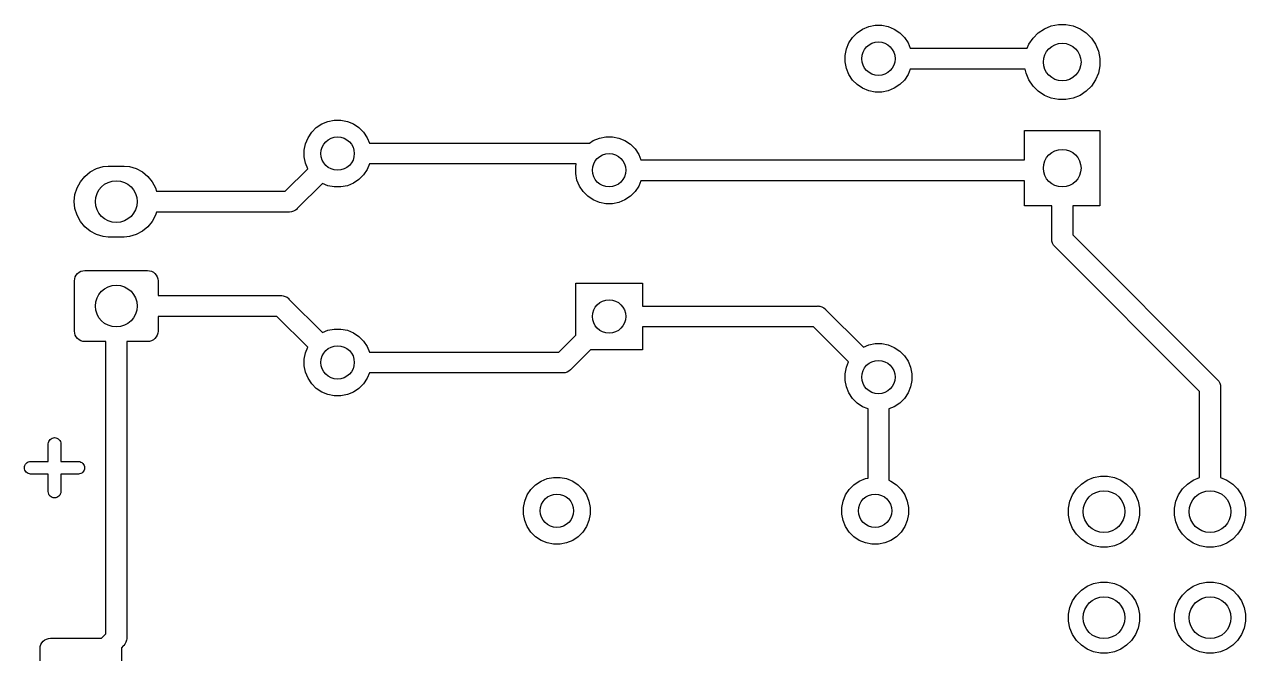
# Model space of a CAD drawing. Extents: x 142.2 to 173.9, y -99.2 to -63.4.
# Drawn here: x 143.55 to 172.79, y -78.47 to -63.41 of the extents above; entities that cross this region are included whole.
import ezdxf

# ---------------------------------------------------------------- set-up
doc = ezdxf.new("R2010")
doc.units = 0
doc.layers.add('BLACK', color=7, linetype='CONTINUOUS')

msp = doc.modelspace()

# ---------------------------------------------------------------- linework, layer by layer
at = {"layer": 'BLACK', "linetype": 'CONTINUOUS'}
for p, q in [((163.767, -63.4607), (163.921, -63.43)), ((163.921, -63.43), (164.079, -63.43)), ((164.079, -63.43), (164.233, -63.4607)), ((167.974, -63.5124), (168.137, -63.4446)), ((168.137, -63.4446), (168.311, -63.41)), ((168.311, -63.41), (168.489, -63.41)), ((168.489, -63.41), (168.663, -63.4446)), ((168.663, -63.4446), (168.826, -63.5124)), ((163.291, -63.8511), (163.379, -63.72)), ((163.379, -63.72), (163.49, -63.6086)), ((163.49, -63.6086), (163.621, -63.521)), ((163.621, -63.521), (163.767, -63.4607)), ((164.233, -63.4607), (164.379, -63.521)), ((164.379, -63.521), (164.51, -63.6086)), ((164.51, -63.6086), (164.621, -63.72)), ((164.621, -63.72), (164.709, -63.8511)), ((167.602, -63.8837), (167.701, -63.7363)), ((167.701, -63.7363), (167.826, -63.6109)), ((167.826, -63.6109), (167.974, -63.5124)), ((168.826, -63.5124), (168.974, -63.6109)), ((168.974, -63.6109), (169.099, -63.7363)), ((169.099, -63.7363), (169.198, -63.8837)), ((163.2, -64.1512), (163.231, -63.9966)), ((163.231, -63.9966), (163.291, -63.8511)), ((164.709, -63.8511), (164.762, -63.98)), ((164.762, -63.98), (167.563, -63.98)), ((167.563, -63.98), (167.602, -63.8837)), ((169.198, -63.8837), (169.265, -64.0475)), ((163.2, -64.3088), (163.2, -64.1512)), ((163.231, -64.4634), (163.2, -64.3088)), ((169.265, -64.0475), (169.3, -64.2214)), ((169.3, -64.2214), (169.3, -64.3986)), ((163.291, -64.6089), (163.231, -64.4634)), ((163.379, -64.74), (163.291, -64.6089)), ((164.709, -64.6089), (164.621, -64.74)), ((164.762, -64.48), (164.709, -64.6089)), ((167.516, -64.48), (164.762, -64.48)), ((167.535, -64.5725), (167.516, -64.48)), ((167.602, -64.7363), (167.535, -64.5725)), ((169.265, -64.5725), (169.198, -64.7363)), ((169.3, -64.3986), (169.265, -64.5725)), ((163.49, -64.8514), (163.379, -64.74)), ((163.621, -64.939), (163.49, -64.8514)), ((164.51, -64.8514), (164.379, -64.939)), ((164.621, -64.74), (164.51, -64.8514)), ((167.701, -64.8837), (167.602, -64.7363)), ((167.826, -65.0091), (167.701, -64.8837)), ((169.099, -64.8837), (168.974, -65.0091)), ((169.198, -64.7363), (169.099, -64.8837)), ((163.767, -64.9993), (163.621, -64.939)), ((163.921, -65.03), (163.767, -64.9993)), ((164.079, -65.03), (163.921, -65.03)), ((164.233, -64.9993), (164.079, -65.03)), ((164.379, -64.939), (164.233, -64.9993)), ((167.974, -65.1076), (167.826, -65.0091)), ((168.137, -65.1754), (167.974, -65.1076)), ((168.311, -65.21), (168.137, -65.1754)), ((168.663, -65.1754), (168.489, -65.21)), ((168.826, -65.1076), (168.663, -65.1754)), ((168.974, -65.0091), (168.826, -65.1076)), ((168.489, -65.21), (168.311, -65.21)), ((150.671, -65.791), (150.817, -65.7307)), ((150.817, -65.7307), (150.971, -65.7)), ((150.971, -65.7), (151.129, -65.7)), ((151.129, -65.7), (151.283, -65.7307)), ((151.283, -65.7307), (151.429, -65.791)), ((150.341, -66.1211), (150.429, -65.99)), ((150.429, -65.99), (150.54, -65.8786)), ((150.54, -65.8786), (150.671, -65.791)), ((151.429, -65.791), (151.56, -65.8786)), ((151.56, -65.8786), (151.671, -65.99)), ((151.671, -65.99), (151.759, -66.1211)), ((167.5, -66.65), (167.5, -65.95)), ((167.5, -65.95), (169.3, -65.95)), ((169.3, -65.95), (169.3, -67.75)), ((150.25, -66.4212), (150.281, -66.2666)), ((150.281, -66.2666), (150.341, -66.1211)), ((151.759, -66.1211), (151.812, -66.25)), ((151.812, -66.25), (157.083, -66.25)), ((157.083, -66.25), (157.171, -66.191)), ((157.171, -66.191), (157.317, -66.1307)), ((157.317, -66.1307), (157.471, -66.1)), ((157.471, -66.1), (157.629, -66.1)), ((157.629, -66.1), (157.783, -66.1307)), ((157.783, -66.1307), (157.929, -66.191)), ((157.929, -66.191), (158.06, -66.2786)), ((158.06, -66.2786), (158.171, -66.39)), ((150.25, -66.5788), (150.25, -66.4212)), ((150.281, -66.7334), (150.25, -66.5788)), ((158.171, -66.39), (158.259, -66.5211)), ((158.259, -66.5211), (158.312, -66.65)), ((158.312, -66.65), (167.5, -66.65)), ((144.996, -67.0461), (145.125, -66.9398)), ((145.125, -66.9398), (145.273, -66.8609)), ((145.273, -66.8609), (145.433, -66.8123)), ((145.433, -66.8123), (145.558, -66.8)), ((145.558, -66.8), (145.942, -66.8)), ((145.942, -66.8), (146.067, -66.8123)), ((146.067, -66.8123), (146.227, -66.8609)), ((146.227, -66.8609), (146.375, -66.9398)), ((146.375, -66.9398), (146.504, -67.0461)), ((149.796, -67.4), (150.334, -66.8623)), ((150.334, -66.8623), (150.281, -66.7334)), ((151.759, -66.8789), (151.671, -67.01)), ((151.812, -66.75), (151.759, -66.8789)), ((156.764, -66.75), (151.812, -66.75)), ((156.75, -66.8212), (156.764, -66.75)), ((156.75, -66.9788), (156.75, -66.8212)), ((144.811, -67.3231), (144.89, -67.1755)), ((144.89, -67.1755), (144.996, -67.0461)), ((146.504, -67.0461), (146.61, -67.1755)), ((146.61, -67.1755), (146.689, -67.3231)), ((150.688, -67.2158), (150.085, -67.8181)), ((150.817, -67.2693), (150.688, -67.2158)), ((151.429, -67.209), (151.283, -67.2693)), ((151.56, -67.1214), (151.429, -67.209)), ((151.671, -67.01), (151.56, -67.1214)), ((156.781, -67.1334), (156.75, -66.9788)), ((156.841, -67.2789), (156.781, -67.1334)), ((158.312, -67.15), (158.259, -67.2789)), ((167.5, -67.15), (158.312, -67.15)), ((167.5, -67.75), (167.5, -67.15)), ((144.746, -67.65), (144.762, -67.4834)), ((144.762, -67.4834), (144.811, -67.3231)), ((146.689, -67.3231), (146.712, -67.4)), ((146.712, -67.4), (149.796, -67.4)), ((150.971, -67.3), (150.817, -67.2693)), ((151.129, -67.3), (150.971, -67.3)), ((151.283, -67.2693), (151.129, -67.3)), ((156.929, -67.41), (156.841, -67.2789)), ((157.04, -67.5214), (156.929, -67.41)), ((157.171, -67.609), (157.04, -67.5214)), ((158.06, -67.5214), (157.929, -67.609)), ((158.171, -67.41), (158.06, -67.5214)), ((158.259, -67.2789), (158.171, -67.41)), ((144.762, -67.8166), (144.746, -67.65)), ((144.811, -67.9769), (144.762, -67.8166)), ((150.078, -67.8276), (150.04, -67.8589)), ((150.085, -67.8181), (150.078, -67.8276)), ((157.317, -67.6693), (157.171, -67.609)), ((157.471, -67.7), (157.317, -67.6693)), ((157.629, -67.7), (157.471, -67.7)), ((157.783, -67.6693), (157.629, -67.7)), ((157.929, -67.609), (157.783, -67.6693)), ((168.15, -67.75), (167.5, -67.75)), ((168.15, -68.5377), (168.15, -67.75)), ((169.3, -67.75), (168.65, -67.75)), ((168.65, -67.75), (168.65, -68.4464)), ((144.89, -68.1245), (144.811, -67.9769)), ((144.996, -68.2539), (144.89, -68.1245)), ((146.61, -68.1245), (146.504, -68.2539)), ((146.689, -67.9769), (146.61, -68.1245)), ((146.712, -67.9), (146.689, -67.9769)), ((149.888, -67.9), (146.712, -67.9)), ((149.9, -67.9012), (149.888, -67.9)), ((149.949, -67.8964), (149.9, -67.9012)), ((149.996, -67.8821), (149.949, -67.8964)), ((150.04, -67.8589), (149.996, -67.8821)), ((145.125, -68.3602), (144.996, -68.2539)), ((145.273, -68.4391), (145.125, -68.3602)), ((146.375, -68.3602), (146.227, -68.4391)), ((146.504, -68.2539), (146.375, -68.3602)), ((145.433, -68.4877), (145.273, -68.4391)), ((145.558, -68.5), (145.433, -68.4877)), ((145.942, -68.5), (145.558, -68.5)), ((146.067, -68.4877), (145.942, -68.5)), ((146.227, -68.4391), (146.067, -68.4877)), ((168.149, -68.55), (168.15, -68.5377)), ((168.154, -68.599), (168.149, -68.55)), ((168.168, -68.6461), (168.154, -68.599)), ((168.191, -68.6896), (168.168, -68.6461)), ((168.168, -68.6461), (168.168, -68.6461)), ((168.222, -68.7276), (168.191, -68.6896)), ((168.65, -68.4464), (172.108, -71.9045)), ((168.232, -68.7355), (168.222, -68.7276)), ((171.69, -72.1936), (168.232, -68.7355)), ((144.75, -69.55), (144.755, -69.5012)), ((144.75, -70.75), (144.75, -69.55)), ((144.755, -69.5012), (144.769, -69.4543)), ((144.769, -69.4543), (144.792, -69.4111)), ((144.792, -69.4111), (144.823, -69.3732)), ((144.823, -69.3732), (144.861, -69.3421)), ((144.861, -69.3421), (144.904, -69.319)), ((144.904, -69.319), (144.951, -69.3048)), ((144.951, -69.3048), (145, -69.3)), ((145, -69.3), (146.5, -69.3)), ((146.5, -69.3), (146.549, -69.3048)), ((146.549, -69.3048), (146.596, -69.319)), ((146.596, -69.319), (146.639, -69.3421)), ((146.639, -69.3421), (146.677, -69.3732)), ((146.677, -69.3732), (146.708, -69.4111)), ((146.708, -69.4111), (146.731, -69.4543)), ((146.731, -69.4543), (146.745, -69.5012)), ((146.745, -69.5012), (146.75, -69.55)), ((146.75, -69.55), (146.75, -69.9)), ((156.75, -70.8464), (156.75, -69.6)), ((156.75, -69.6), (158.35, -69.6)), ((158.35, -69.6), (158.35, -70.15)), ((146.75, -69.9), (149.688, -69.9)), ((149.688, -69.9), (149.7, -69.8988)), ((149.7, -69.8988), (149.712, -69.9)), ((149.712, -69.9), (149.749, -69.9036)), ((149.749, -69.9036), (149.796, -69.9179)), ((149.796, -69.9179), (149.84, -69.9411)), ((149.84, -69.9411), (149.878, -69.9724)), ((149.878, -69.9724), (149.885, -69.9819)), ((149.885, -69.9819), (150.688, -70.7842)), ((158.35, -70.15), (162.538, -70.15)), ((162.538, -70.15), (162.55, -70.1488)), ((162.55, -70.1488), (162.562, -70.15)), ((162.562, -70.15), (162.599, -70.1536)), ((162.599, -70.1536), (162.646, -70.1679)), ((162.646, -70.1679), (162.69, -70.1911)), ((149.596, -70.4), (146.75, -70.4)), ((146.75, -70.4), (146.75, -70.75)), ((150.334, -71.1377), (149.596, -70.4)), ((162.69, -70.1911), (162.728, -70.2224)), ((162.728, -70.2224), (162.735, -70.2319)), ((162.735, -70.2319), (163.638, -71.1342)), ((144.755, -70.7988), (144.75, -70.75)), ((146.75, -70.75), (146.745, -70.7988)), ((150.688, -70.7842), (150.817, -70.7307)), ((150.817, -70.7307), (150.971, -70.7)), ((150.971, -70.7), (151.129, -70.7)), ((151.129, -70.7), (151.283, -70.7307)), ((151.283, -70.7307), (151.429, -70.791)), ((162.446, -70.65), (158.35, -70.65)), ((158.35, -70.65), (158.35, -71.2)), ((163.284, -71.4877), (162.446, -70.65)), ((144.769, -70.8457), (144.755, -70.7988)), ((144.792, -70.8889), (144.769, -70.8457)), ((144.823, -70.9268), (144.792, -70.8889)), ((144.861, -70.9579), (144.823, -70.9268)), ((144.904, -70.981), (144.861, -70.9579)), ((144.951, -70.9952), (144.904, -70.981)), ((145, -71), (144.951, -70.9952)), ((145.5, -71), (145, -71)), ((145.5, -77.9964), (145.5, -71)), ((146.5, -71), (146, -71)), ((146, -71), (146, -78.0877)), ((146.549, -70.9952), (146.5, -71)), ((146.596, -70.981), (146.549, -70.9952)), ((146.639, -70.9579), (146.596, -70.981)), ((146.677, -70.9268), (146.639, -70.9579)), ((146.708, -70.8889), (146.677, -70.9268)), ((146.731, -70.8457), (146.708, -70.8889)), ((146.745, -70.7988), (146.731, -70.8457)), ((151.429, -70.791), (151.56, -70.8786)), ((151.56, -70.8786), (151.671, -70.99)), ((151.671, -70.99), (151.759, -71.1211)), ((156.346, -71.25), (156.75, -70.8464)), ((163.767, -71.0807), (163.921, -71.05)), ((163.921, -71.05), (164.079, -71.05)), ((164.079, -71.05), (164.233, -71.0807)), ((150.25, -71.4212), (150.281, -71.2666)), ((150.281, -71.2666), (150.334, -71.1377)), ((151.759, -71.1211), (151.812, -71.25)), ((151.812, -71.25), (156.346, -71.25)), ((157.104, -71.2), (156.635, -71.6681)), ((158.35, -71.2), (157.104, -71.2)), ((163.638, -71.1342), (163.767, -71.0807)), ((164.233, -71.0807), (164.379, -71.141)), ((164.379, -71.141), (164.51, -71.2286)), ((164.51, -71.2286), (164.621, -71.34)), ((164.621, -71.34), (164.709, -71.4711)), ((150.25, -71.5788), (150.25, -71.4212)), ((150.281, -71.7334), (150.25, -71.5788)), ((163.2, -71.7712), (163.231, -71.6166)), ((163.231, -71.6166), (163.284, -71.4877)), ((164.709, -71.4711), (164.769, -71.6166)), ((164.769, -71.6166), (164.8, -71.7712)), ((150.341, -71.8789), (150.281, -71.7334)), ((150.429, -72.01), (150.341, -71.8789)), ((151.759, -71.8789), (151.671, -72.01)), ((151.812, -71.75), (151.759, -71.8789)), ((156.438, -71.75), (151.812, -71.75)), ((156.45, -71.7512), (156.438, -71.75)), ((156.499, -71.7464), (156.45, -71.7512)), ((156.546, -71.7321), (156.499, -71.7464)), ((156.499, -71.7464), (156.499, -71.7464)), ((156.59, -71.7089), (156.546, -71.7321)), ((156.628, -71.6776), (156.59, -71.7089)), ((156.635, -71.6681), (156.628, -71.6776)), ((163.2, -71.9288), (163.2, -71.7712)), ((164.8, -71.7712), (164.8, -71.9288)), ((172.108, -71.9045), (172.118, -71.9124)), ((172.118, -71.9124), (172.149, -71.9504)), ((150.54, -72.1214), (150.429, -72.01)), ((150.671, -72.209), (150.54, -72.1214)), ((150.817, -72.2693), (150.671, -72.209)), ((151.429, -72.209), (151.283, -72.2693)), ((151.56, -72.1214), (151.429, -72.209)), ((151.671, -72.01), (151.56, -72.1214)), ((163.231, -72.0834), (163.2, -71.9288)), ((163.291, -72.2289), (163.231, -72.0834)), ((164.769, -72.0834), (164.709, -72.2289)), ((164.8, -71.9288), (164.769, -72.0834)), ((171.69, -74.2535), (171.69, -72.1936)), ((172.149, -71.9504), (172.172, -71.9939)), ((172.172, -71.9939), (172.186, -72.041)), ((172.186, -72.041), (172.191, -72.09)), ((172.191, -72.09), (172.19, -72.1023)), ((172.19, -72.1023), (172.19, -74.2535)), ((150.971, -72.3), (150.817, -72.2693)), ((151.129, -72.3), (150.971, -72.3)), ((151.283, -72.2693), (151.129, -72.3)), ((163.379, -72.36), (163.291, -72.2289)), ((163.49, -72.4714), (163.379, -72.36)), ((163.621, -72.559), (163.49, -72.4714)), ((164.51, -72.4714), (164.379, -72.559)), ((164.621, -72.36), (164.51, -72.4714)), ((164.709, -72.2289), (164.621, -72.36)), ((163.75, -72.6124), (163.621, -72.559)), ((163.75, -74.2681), (163.75, -72.6124)), ((164.379, -72.559), (164.25, -72.6124)), ((164.25, -72.6124), (164.25, -74.3208)), ((144.134, -73.3906), (144.148, -73.365)), ((144.148, -73.365), (144.167, -73.3425)), ((144.167, -73.3425), (144.19, -73.3242)), ((144.19, -73.3242), (144.216, -73.3106)), ((144.216, -73.3106), (144.244, -73.3024)), ((144.244, -73.3024), (144.273, -73.2997)), ((144.273, -73.2997), (144.302, -73.3028)), ((144.302, -73.3028), (144.33, -73.3114)), ((144.33, -73.3114), (144.356, -73.3254)), ((144.356, -73.3254), (144.378, -73.344)), ((144.378, -73.344), (144.397, -73.3667)), ((144.397, -73.3667), (144.411, -73.3926)), ((144.122, -73.4476), (144.125, -73.4185)), ((144.122, -73.4497), (144.122, -73.4476)), ((144.122, -73.8711), (144.122, -73.4497)), ((144.125, -73.4185), (144.134, -73.3906)), ((144.411, -73.3926), (144.419, -73.4206)), ((144.419, -73.4206), (144.422, -73.4497)), ((144.422, -73.4497), (144.422, -73.8711)), ((143.554, -73.991), (143.562, -73.963)), ((143.562, -73.963), (143.576, -73.9373)), ((143.576, -73.9373), (143.595, -73.9147)), ((143.595, -73.9147), (143.618, -73.8962)), ((143.618, -73.8962), (143.643, -73.8825)), ((143.643, -73.8825), (143.671, -73.874)), ((143.671, -73.874), (143.701, -73.8711)), ((143.701, -73.8711), (144.122, -73.8711)), ((144.422, -73.8711), (144.843, -73.8711)), ((144.843, -73.8711), (144.846, -73.8712)), ((144.846, -73.8712), (144.875, -73.8744)), ((144.875, -73.8744), (144.903, -73.8833)), ((144.903, -73.8833), (144.928, -73.8974)), ((144.928, -73.8974), (144.951, -73.9162)), ((144.951, -73.9162), (144.969, -73.939)), ((144.969, -73.939), (144.983, -73.965)), ((144.983, -73.965), (144.991, -73.993)), ((143.551, -74.0201), (143.554, -73.991)), ((143.553, -74.0492), (143.551, -74.0201)), ((143.561, -74.0773), (143.553, -74.0492)), ((143.575, -74.1033), (143.561, -74.0773)), ((143.593, -74.1261), (143.575, -74.1033)), ((143.616, -74.1449), (143.593, -74.1261)), ((143.641, -74.159), (143.616, -74.1449)), ((143.669, -74.1679), (143.641, -74.159)), ((143.698, -74.1711), (143.669, -74.1679)), ((143.701, -74.1711), (143.698, -74.1711)), ((144.122, -74.1711), (143.701, -74.1711)), ((144.122, -74.5926), (144.122, -74.1711)), ((144.843, -74.1711), (144.422, -74.1711)), ((144.422, -74.1711), (144.422, -74.5926)), ((144.873, -74.1683), (144.843, -74.1711)), ((144.901, -74.1598), (144.873, -74.1683)), ((144.926, -74.1461), (144.901, -74.1598)), ((144.949, -74.1276), (144.926, -74.1461)), ((144.968, -74.105), (144.949, -74.1276)), ((144.982, -74.0793), (144.968, -74.105)), ((144.99, -74.0513), (144.982, -74.0793)), ((144.993, -74.0222), (144.99, -74.0513)), ((144.991, -73.993), (144.993, -74.0222)), ((156.067, -74.2807), (156.221, -74.25)), ((156.221, -74.25), (156.379, -74.25)), ((156.379, -74.25), (156.533, -74.2807)), ((168.997, -74.3167), (169.152, -74.2527)), ((169.152, -74.2527), (169.316, -74.22)), ((169.316, -74.22), (169.484, -74.22)), ((169.484, -74.22), (169.648, -74.2527)), ((169.648, -74.2527), (169.803, -74.3167)), ((171.537, -74.3167), (171.69, -74.2535)), ((172.19, -74.2535), (172.343, -74.3167)), ((155.591, -74.6711), (155.679, -74.54)), ((155.679, -74.54), (155.79, -74.4286)), ((155.79, -74.4286), (155.921, -74.341)), ((155.921, -74.341), (156.067, -74.2807)), ((156.533, -74.2807), (156.679, -74.341)), ((156.679, -74.341), (156.81, -74.4286)), ((156.81, -74.4286), (156.921, -74.54)), ((156.921, -74.54), (157.009, -74.6711)), ((163.211, -74.6711), (163.299, -74.54)), ((163.299, -74.54), (163.41, -74.4286)), ((163.41, -74.4286), (163.541, -74.341)), ((163.541, -74.341), (163.687, -74.2807)), ((163.687, -74.2807), (163.75, -74.2681)), ((164.25, -74.3208), (164.299, -74.341)), ((164.299, -74.341), (164.43, -74.4286)), ((164.43, -74.4286), (164.541, -74.54)), ((164.541, -74.54), (164.629, -74.6711)), ((168.647, -74.6674), (168.74, -74.5282)), ((168.74, -74.5282), (168.858, -74.4098)), ((168.858, -74.4098), (168.997, -74.3167)), ((169.803, -74.3167), (169.942, -74.4098)), ((169.942, -74.4098), (170.06, -74.5282)), ((170.06, -74.5282), (170.153, -74.6674)), ((171.187, -74.6674), (171.28, -74.5282)), ((171.28, -74.5282), (171.398, -74.4098)), ((171.398, -74.4098), (171.537, -74.3167)), ((172.343, -74.3167), (172.482, -74.4098)), ((172.482, -74.4098), (172.6, -74.5282)), ((172.6, -74.5282), (172.693, -74.6674)), ((144.125, -74.6217), (144.122, -74.5926)), ((144.133, -74.6497), (144.125, -74.6217)), ((144.147, -74.6756), (144.133, -74.6497)), ((144.166, -74.6983), (144.147, -74.6756)), ((144.188, -74.7169), (144.166, -74.6983)), ((144.214, -74.7308), (144.188, -74.7169)), ((144.242, -74.7395), (144.214, -74.7308)), ((144.271, -74.7426), (144.242, -74.7395)), ((144.3, -74.7399), (144.271, -74.7426)), ((144.328, -74.7316), (144.3, -74.7399)), ((144.354, -74.7181), (144.328, -74.7316)), ((144.377, -74.6997), (144.354, -74.7181)), ((144.396, -74.6773), (144.377, -74.6997)), ((144.41, -74.6517), (144.396, -74.6773)), ((144.419, -74.6238), (144.41, -74.6517)), ((144.422, -74.5947), (144.419, -74.6238)), ((144.422, -74.5926), (144.422, -74.5947)), ((155.5, -74.9712), (155.531, -74.8166)), ((155.531, -74.8166), (155.591, -74.6711)), ((157.009, -74.6711), (157.069, -74.8166)), ((157.069, -74.8166), (157.1, -74.9712)), ((163.12, -74.9712), (163.151, -74.8166)), ((163.151, -74.8166), (163.211, -74.6711)), ((164.629, -74.6711), (164.689, -74.8166)), ((164.689, -74.8166), (164.72, -74.9712)), ((168.55, -74.9863), (168.583, -74.8221)), ((168.583, -74.8221), (168.647, -74.6674)), ((170.153, -74.6674), (170.217, -74.8221)), ((170.217, -74.8221), (170.25, -74.9863)), ((171.09, -74.9863), (171.123, -74.8221)), ((171.123, -74.8221), (171.187, -74.6674)), ((172.693, -74.6674), (172.757, -74.8221)), ((172.757, -74.8221), (172.79, -74.9863)), ((155.5, -75.1288), (155.5, -74.9712)), ((155.531, -75.2834), (155.5, -75.1288)), ((157.1, -75.1288), (157.069, -75.2834)), ((157.1, -74.9712), (157.1, -75.1288)), ((163.12, -75.1288), (163.12, -74.9712)), ((163.151, -75.2834), (163.12, -75.1288)), ((164.72, -75.1288), (164.689, -75.2834)), ((164.72, -74.9712), (164.72, -75.1288)), ((168.55, -75.1537), (168.55, -74.9863)), ((170.25, -74.9863), (170.25, -75.1537)), ((171.09, -75.1537), (171.09, -74.9863)), ((172.79, -74.9863), (172.79, -75.1537)), ((155.591, -75.4289), (155.531, -75.2834)), ((155.679, -75.56), (155.591, -75.4289)), ((157.009, -75.4289), (156.921, -75.56)), ((157.069, -75.2834), (157.009, -75.4289)), ((163.211, -75.4289), (163.151, -75.2834)), ((163.299, -75.56), (163.211, -75.4289)), ((164.629, -75.4289), (164.541, -75.56)), ((164.689, -75.2834), (164.629, -75.4289)), ((168.583, -75.3179), (168.55, -75.1537)), ((168.647, -75.4726), (168.583, -75.3179)), ((170.217, -75.3179), (170.153, -75.4726)), ((170.25, -75.1537), (170.217, -75.3179)), ((171.123, -75.3179), (171.09, -75.1537)), ((171.187, -75.4726), (171.123, -75.3179)), ((172.757, -75.3179), (172.693, -75.4726)), ((172.79, -75.1537), (172.757, -75.3179)), ((155.79, -75.6714), (155.679, -75.56)), ((155.921, -75.759), (155.79, -75.6714)), ((156.81, -75.6714), (156.679, -75.759)), ((156.921, -75.56), (156.81, -75.6714)), ((163.41, -75.6714), (163.299, -75.56)), ((163.541, -75.759), (163.41, -75.6714)), ((164.43, -75.6714), (164.299, -75.759)), ((164.541, -75.56), (164.43, -75.6714)), ((168.74, -75.6118), (168.647, -75.4726)), ((168.858, -75.7302), (168.74, -75.6118)), ((170.06, -75.6118), (169.942, -75.7302)), ((170.153, -75.4726), (170.06, -75.6118)), ((171.28, -75.6118), (171.187, -75.4726)), ((171.398, -75.7302), (171.28, -75.6118)), ((172.6, -75.6118), (172.482, -75.7302)), ((172.693, -75.4726), (172.6, -75.6118)), ((156.067, -75.8193), (155.921, -75.759)), ((156.221, -75.85), (156.067, -75.8193)), ((156.379, -75.85), (156.221, -75.85)), ((156.533, -75.8193), (156.379, -75.85)), ((156.679, -75.759), (156.533, -75.8193)), ((163.687, -75.8193), (163.541, -75.759)), ((163.841, -75.85), (163.687, -75.8193)), ((163.999, -75.85), (163.841, -75.85)), ((164.153, -75.8193), (163.999, -75.85)), ((164.299, -75.759), (164.153, -75.8193)), ((168.997, -75.8233), (168.858, -75.7302)), ((169.152, -75.8873), (168.997, -75.8233)), ((169.316, -75.92), (169.152, -75.8873)), ((169.484, -75.92), (169.316, -75.92)), ((169.648, -75.8873), (169.484, -75.92)), ((169.803, -75.8233), (169.648, -75.8873)), ((169.942, -75.7302), (169.803, -75.8233)), ((171.537, -75.8233), (171.398, -75.7302)), ((171.692, -75.8873), (171.537, -75.8233)), ((171.856, -75.92), (171.692, -75.8873)), ((172.024, -75.92), (171.856, -75.92)), ((172.188, -75.8873), (172.024, -75.92)), ((172.343, -75.8233), (172.188, -75.8873)), ((172.482, -75.7302), (172.343, -75.8233)), ((168.858, -76.9498), (168.997, -76.8567)), ((168.997, -76.8567), (169.152, -76.7927)), ((169.152, -76.7927), (169.316, -76.76)), ((169.316, -76.76), (169.484, -76.76)), ((169.484, -76.76), (169.648, -76.7927)), ((169.648, -76.7927), (169.803, -76.8567)), ((169.803, -76.8567), (169.942, -76.9498)), ((171.398, -76.9498), (171.537, -76.8567)), ((171.537, -76.8567), (171.692, -76.7927)), ((171.692, -76.7927), (171.856, -76.76)), ((171.856, -76.76), (172.024, -76.76)), ((172.024, -76.76), (172.188, -76.7927)), ((172.188, -76.7927), (172.343, -76.8567)), ((172.343, -76.8567), (172.482, -76.9498)), ((168.647, -77.2074), (168.74, -77.0682)), ((168.74, -77.0682), (168.858, -76.9498)), ((169.942, -76.9498), (170.06, -77.0682)), ((170.06, -77.0682), (170.153, -77.2074)), ((171.187, -77.2074), (171.28, -77.0682)), ((171.28, -77.0682), (171.398, -76.9498)), ((172.482, -76.9498), (172.6, -77.0682)), ((172.6, -77.0682), (172.693, -77.2074)), ((168.55, -77.5263), (168.583, -77.3621)), ((168.583, -77.3621), (168.647, -77.2074)), ((170.153, -77.2074), (170.217, -77.3621)), ((170.217, -77.3621), (170.25, -77.5263)), ((171.09, -77.5263), (171.123, -77.3621)), ((171.123, -77.3621), (171.187, -77.2074)), ((172.693, -77.2074), (172.757, -77.3621)), ((172.757, -77.3621), (172.79, -77.5263)), ((168.55, -77.6937), (168.55, -77.5263)), ((168.583, -77.8579), (168.55, -77.6937)), ((170.25, -77.6937), (170.217, -77.8579)), ((170.25, -77.5263), (170.25, -77.6937)), ((171.09, -77.6937), (171.09, -77.5263)), ((171.123, -77.8579), (171.09, -77.6937)), ((172.79, -77.6937), (172.757, -77.8579)), ((172.79, -77.5263), (172.79, -77.6937)), ((145.396, -78.1), (145.5, -77.9964)), ((168.647, -78.0126), (168.583, -77.8579)), ((168.74, -78.1518), (168.647, -78.0126)), ((170.153, -78.0126), (170.06, -78.1518)), ((170.217, -77.8579), (170.153, -78.0126)), ((171.187, -78.0126), (171.123, -77.8579)), ((171.28, -78.1518), (171.187, -78.0126)), ((172.693, -78.0126), (172.6, -78.1518)), ((172.757, -77.8579), (172.693, -78.0126)), ((143.925, -78.35), (143.93, -78.3012)), ((143.925, -78.7), (143.925, -78.35)), ((143.93, -78.3012), (143.944, -78.2543)), ((143.944, -78.2543), (143.967, -78.2111)), ((143.967, -78.2111), (143.998, -78.1732)), ((143.998, -78.1732), (144.036, -78.1421)), ((144.036, -78.1421), (144.079, -78.119)), ((144.079, -78.119), (144.126, -78.1048)), ((144.126, -78.1048), (144.175, -78.1)), ((144.175, -78.1), (145.396, -78.1)), ((145.918, -78.2855), (145.873, -78.3305)), ((145.873, -78.3305), (145.875, -78.35)), ((145.875, -78.35), (145.875, -79.55)), ((145.928, -78.2776), (145.918, -78.2855)), ((145.959, -78.2396), (145.928, -78.2776)), ((145.982, -78.1961), (145.959, -78.2396)), ((145.996, -78.149), (145.982, -78.1961)), ((146, -78.1123), (145.996, -78.149)), ((146, -78.0877), (146.001, -78.1)), ((146.001, -78.1), (146, -78.1123)), ((168.858, -78.2702), (168.74, -78.1518)), ((168.997, -78.3633), (168.858, -78.2702)), ((169.942, -78.2702), (169.803, -78.3633)), ((170.06, -78.1518), (169.942, -78.2702)), ((171.398, -78.2702), (171.28, -78.1518)), ((171.537, -78.3633), (171.398, -78.2702)), ((172.482, -78.2702), (172.343, -78.3633)), ((172.6, -78.1518), (172.482, -78.2702)), ((169.152, -78.4273), (168.997, -78.3633)), ((169.316, -78.46), (169.152, -78.4273)), ((169.484, -78.46), (169.316, -78.46)), ((169.648, -78.4273), (169.484, -78.46)), ((169.803, -78.3633), (169.648, -78.4273)), ((171.692, -78.4273), (171.537, -78.3633)), ((171.856, -78.46), (171.692, -78.4273)), ((172.024, -78.46), (171.856, -78.46)), ((172.188, -78.4273), (172.024, -78.46)), ((172.343, -78.3633), (172.188, -78.4273))]:
    msp.add_line(p, q, dxfattribs=at)
at = {"layer": 'BLACK'}
for centre, radius in [((164, -64.23), 0.4), ((168.4, -64.31), 0.45), ((151.05, -66.5), 0.4), ((157.55, -66.9), 0.4), ((168.4, -66.85), 0.45), ((145.75, -67.65), 0.5), ((145.75, -70.15), 0.5), ((157.55, -70.4), 0.4), ((151.05, -71.5), 0.4), ((164, -71.85), 0.4), ((156.3, -75.05), 0.4), ((163.92, -75.05), 0.4), ((169.4, -75.07), 0.5), ((171.94, -75.07), 0.5), ((169.4, -77.61), 0.5), ((171.94, -77.61), 0.5)]:
    msp.add_circle(centre, radius, dxfattribs=at)

doc.saveas('drawing.dxf')
